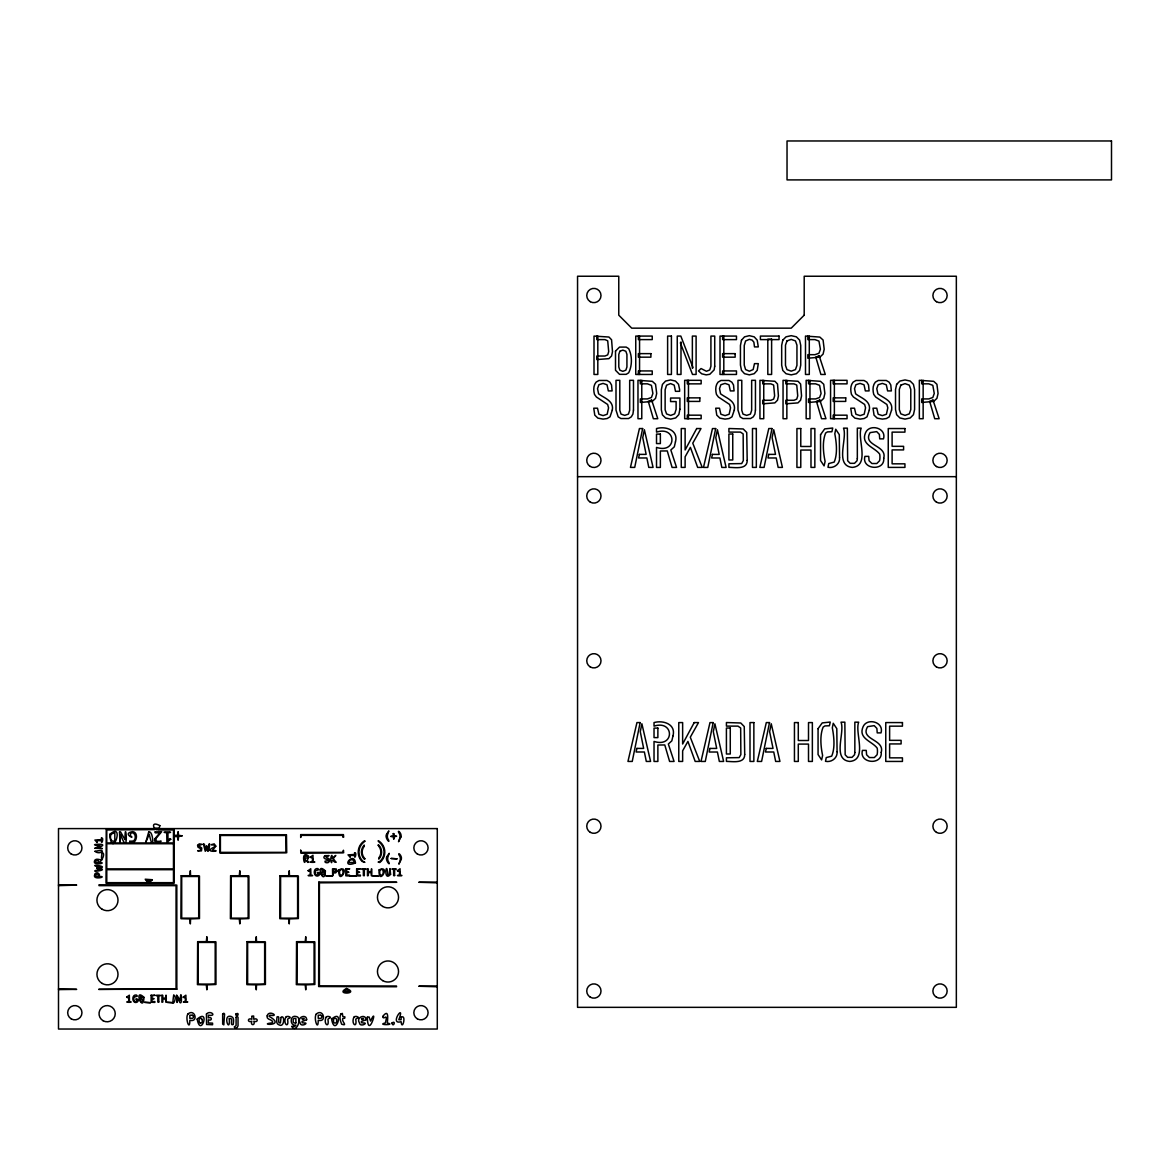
<?xml version="1.0" encoding="UTF-8"?>
<svg xmlns="http://www.w3.org/2000/svg" width="1170" height="1170" viewBox="0 0 1170 1170"><rect width="100%" height="100%" fill="white"/><g stroke="black" fill="none" stroke-linecap="round" stroke-linejoin="round"><path stroke-width="1.5" d="M58.5 884.886L76.679 885.105L58.5 885.631M437.287 986.003L418.787 986.251L437.287 986.763M58.5 989.601L76.679 989.367L58.5 988.825M577.556 476.673L956.343 476.673M155.201 828.272L158.038 828.272M437.287 882.078L418.787 882.282L437.287 882.823M192.333 1015.18L189.833 1015.18L189.833 1018.339L192.333 1018.339A1.55 1.55 0 0 0 193.445 1017.227A1.726 1.726 0 0 0 193.152 1015.706M320.726 1015.18L318.225 1015.18L318.225 1018.339L320.726 1018.339A1.55 1.55 0 0 0 321.838 1017.227A1.726 1.726 0 0 0 321.545 1015.706M923.145 380.294L923.145 418.714L919.342 418.714L919.342 380.294L933.675 381.318L936.921 384.272L938.062 393.486L936.921 398.356L933.675 401.412L921.697 402.465L921.697 398.926L928.79 398.926L932.812 397.507L934.26 393.486L932.812 385.339L928.79 383.833L921.697 383.833L921.697 380.294M834.371 380.323L834.371 418.714M833.186 380.323L833.186 383.862L847.051 383.862L847.051 380.323L830.568 380.323L830.568 418.714L847.051 418.714L847.051 415.174L833.186 415.174L833.186 418.714M809.962 380.294L809.962 418.714L806.159 418.714L806.159 380.294L820.492 381.318L823.738 384.272L824.879 393.486L823.738 398.356L820.492 401.412L808.499 402.465L808.499 398.926L815.607 398.926L819.614 397.507L821.077 393.486L819.614 385.339L815.607 383.833L808.499 383.833L808.499 380.294M809.289 336.053L809.289 374.459L805.486 374.459L805.486 336.053L819.834 337.077L823.08 340.031L824.206 349.245L823.08 354.115L819.834 357.172L807.841 358.225L807.841 354.685L814.949 354.685L818.956 353.267L820.404 349.245L818.956 341.099L814.949 339.592L807.841 339.592L807.841 336.053M786.854 380.323L786.854 418.714L783.052 418.714L783.052 380.323L797.998 381.274L800.602 384.009L801.538 395.928L800.602 400.198L797.969 402.889L785.816 403.811L785.816 400.272L794.006 400.272L796.755 399.116L797.735 395.869L796.755 385.047L794.006 383.862L785.816 383.862L785.816 380.323M763.747 380.323L763.747 418.714L759.944 418.714L759.944 380.323L774.891 381.274L777.509 384.009L778.43 395.928L777.509 400.198L774.862 402.889L762.723 403.811L762.723 400.272L770.898 400.272L773.648 399.116L774.628 395.869L773.648 385.047L770.898 383.862L762.723 383.862L762.723 380.323M723.806 336.082L723.806 374.459M722.621 336.082L722.621 339.607L736.471 339.607L736.471 336.082L720.003 336.082L720.003 374.459L736.471 374.459L736.471 370.934L722.621 370.934L722.621 374.459M688.472 380.323L688.472 418.714M687.287 380.323L687.287 383.862L701.152 383.862L701.152 380.323L684.669 380.323L684.669 418.714L701.152 418.714L701.152 415.174L687.287 415.174L687.287 418.714M641.774 380.294L641.774 418.714L637.972 418.714L637.972 380.294L652.304 381.318L655.551 384.272L656.692 393.486L655.551 398.356L652.304 401.412L640.326 402.465L640.326 398.926L647.419 398.926L651.441 397.507L652.889 393.486L651.441 385.339L647.419 383.833L640.326 383.833L640.326 380.294M639.551 336.082L639.551 374.459M638.367 336.082L638.367 339.607L652.231 339.607L652.231 336.082L635.749 336.082L635.749 374.459L652.231 374.459L652.231 370.934L638.367 370.934L638.367 374.459M597.811 336.082L597.811 374.459L594.009 374.459L594.009 336.082L608.956 337.033L611.574 339.768L612.495 351.687L611.574 355.958L608.927 358.649L596.788 359.57L596.788 356.031L604.963 356.031L607.713 354.876L608.692 351.629L607.713 340.806L604.963 339.607L596.788 339.607L596.788 336.082M202.249 1019.538L202.249 1021.863A1.55 1.55 0 0 1 201.723 1022.682A1.726 1.726 0 0 1 200.216 1022.975M199.105 1021.863L199.105 1019.538A1.55 1.55 0 0 1 200.216 1018.426A1.726 1.726 0 0 1 201.138 1018.426M200.977 1018.426A1.55 1.55 0 0 1 202.088 1019.538M200.377 1022.975A1.55 1.55 0 0 1 199.266 1021.863M192.333 1015.341A1.55 1.55 0 0 1 193.152 1015.867M320.726 1015.341A1.55 1.55 0 0 1 321.545 1015.867M174.301 836.55L174.023 883.408L106.017 883.204L106.236 829.223L155.025 829.428L106.777 829.969L106.777 842.956L173.482 842.956L173.482 829.969L158.55 829.969L158.403 829.223L174.023 829.223L174.257 835.336L177.401 835.336L178.132 831.636L178.615 835.336L182.315 835.819L178.615 836.55L178.132 840.235L177.401 836.55L174.301 836.55M798.291 722.577L798.291 740.508L808.499 740.508L808.514 722.577L812.36 722.577L812.36 761.436L808.514 761.436L808.499 744.091L798.291 744.091L798.291 761.436L794.445 761.436L794.445 722.577L798.291 722.577M800.777 428.542L800.777 446.487L810.985 446.487L810.985 428.542L814.846 428.542L814.846 467.4L810.985 467.4L810.985 450.055L800.777 450.055L800.777 467.4L796.931 467.4L796.931 428.542L800.777 428.542M229.291 1018.719C230.271 1034.938 221.817 1013.688 231.221 1016.496C234.614 1017.373 233.43 1022.083 233.239 1024.481C229.218 1026.412 233.824 1017.622 229.876 1018.426L229.291 1018.719M281.049 1017.447L280.405 1022.975C276.456 1023.779 281.063 1014.99 277.041 1016.905C276.851 1019.319 275.652 1024.028 279.06 1024.891C284.924 1028.064 284.719 1013.746 281.049 1017.447M367.292 1017.213C368.111 1041.388 378.875 1003.187 370.554 1021.044L369.077 1016.949L367.292 1017.213M136.817 999.706L136.729 1001.257A1.945 1.945 0 0 1 134.784 1001.257L134.053 1000.277A4.022 4.022 0 0 1 134.053 997.22L137.373 996.109L136.466 995.026C130.981 994.047 132.137 1004.913 137.343 1002.032C141.19 998.405 132.956 998.478 136.817 999.706M318.24 873.259L318.152 874.824A1.945 1.945 0 0 1 316.207 874.824L315.476 873.844A4.022 4.022 0 0 1 315.476 870.772L318.796 869.676L317.889 868.593C312.405 867.613 313.56 878.465 318.752 875.584C322.788 871.811 314.364 872.045 318.24 873.259M364.879 841.142L364.002 842.034A12.548 12.548 0 0 0 363.066 861.383L364.864 862.363L362.013 861.398A13.309 13.309 0 0 1 364.294 840.923L364.879 841.142M203.448 844.17L205.276 851.292L206.68 848.089C208.918 860.33 211.229 832.806 207.894 848.835L206.651 845.705L205.481 848.835L204.34 844.14L203.448 844.17M883.716 458.289C885.032 471.525 861.281 469.609 864.922 456.373L868.725 456.373L869.076 460.746L871.899 463.525L876.813 463.525L879.562 460.746A16.95 16.95 0 0 0 879.679 454.121C874.575 447.174 860.447 444.615 865.537 432.783C869.412 423.408 886.816 427.796 883.496 438.867L879.708 438.867L879.372 434.406L876.71 431.628L870.129 432.608C862.056 446.033 887.43 444.966 883.716 458.289M881.229 752.325C882.546 765.546 858.795 763.644 862.436 750.394L866.239 750.394L866.59 754.767L869.427 757.56L874.326 757.56L877.091 754.767A16.95 16.95 0 0 0 877.193 748.142C872.089 741.195 857.961 738.636 863.05 726.819C866.926 717.444 884.344 721.817 881.01 732.888L877.222 732.888L876.886 728.427L874.224 725.649L867.643 726.643C859.57 740.054 884.944 739.001 881.229 752.325M129.68 841.332C135.34 846.919 140.02 832.601 132.649 831.621C121.153 833.581 136.539 839.958 130.411 835.789L130.601 833.23A3.057 3.057 0 0 1 133.643 833.23L134.799 834.766A6.157 6.157 0 0 1 134.799 839.431L133.643 840.967L129.68 841.332M291.754 1026.47C296.551 1033.958 302.474 1017.315 296.361 1016.584C289.604 1014.302 289.604 1026.514 295.878 1025.11A1.55 1.55 0 0 1 294.767 1026.207L291.754 1026.47M306.642 1019.772L302.006 1021.498L302.211 1022.755L304.039 1022.975C309.831 1022.478 300.631 1027.845 300.09 1022.814C296.288 1017.022 306.876 1013.556 306.642 1019.772M365.976 1019.772L361.34 1021.498L361.545 1022.755L363.373 1022.975C369.164 1022.478 359.965 1027.845 359.424 1022.814C355.621 1017.022 366.21 1013.556 365.976 1019.772M820.55 434.64L820.55 460.512L824.089 465.894L825.099 461.448C823.27 452.658 822.144 441.456 825.64 433.032L827.468 431.891L831.885 431.745L832.733 428.03L824.704 428.893L820.55 434.64M818.064 728.661L818.064 754.548L821.603 759.915L822.612 755.469C820.784 746.679 819.658 735.477 823.154 727.067L824.982 725.912L829.398 725.766L830.247 722.051L822.217 722.914L818.064 728.661M187.902 1014.024C184.904 1018.017 189.876 1032.218 189.833 1020.284C198.929 1022.653 194.863 1008.028 187.902 1014.024M197.174 1019.114C200.64 1038.433 210.702 1007.428 197.174 1019.114M206.446 1014.024L206.593 1024.481L212.574 1024.759L212.574 1023.136L208.377 1022.975L208.377 1019.816C212.355 1021.585 212.355 1016.101 208.377 1017.871L208.377 1015.18C217.518 1016.715 210.615 1009.622 206.446 1014.024M222.666 1014.024L222.666 1024.13L223.806 1024.891L224.581 1014.024L223.806 1013.249L222.666 1014.024M236.106 1017.256L236.091 1025.563L234.249 1026.997L235.214 1028.167L237.203 1027.494L238.036 1025.797L238.022 1017.256L237.247 1016.496L236.106 1017.256M251.872 1016.335L251.842 1019.26C247.28 1017.227 247.28 1023.253 251.842 1021.205C249.81 1025.783 255.835 1025.783 253.802 1021.205C258.365 1023.253 258.365 1017.227 253.802 1019.26L253.627 1015.984L251.872 1016.335M267.169 1015.867C266.102 1020.05 272.098 1019.114 272.712 1021.863A1.55 1.55 0 0 1 271.601 1022.975C256.756 1024.496 287.411 1026.909 269.085 1016.291A1.55 1.55 0 0 1 270.197 1015.18C280.2 1017.169 268.764 1009.286 267.169 1015.867M285.699 1017.256C282.701 1024.159 289.224 1028.869 287.63 1019.538A1.55 1.55 0 0 1 288.741 1018.426C293.129 1017.447 286.708 1015.136 285.699 1017.256M325.041 855.665C319.176 860.447 338.32 859.672 325.114 861.105C323.885 862.817 328.375 863.475 329.048 861.793C331.797 857.61 325.07 858.487 325.962 856.191L329.092 855.621L325.041 855.665M316.295 1014.024C313.297 1018.017 318.269 1032.218 318.225 1020.284C327.322 1022.653 323.271 1008.028 316.295 1014.024M326.035 1017.256C323.022 1024.159 329.56 1028.869 327.966 1019.538A1.55 1.55 0 0 1 329.077 1018.426C333.465 1017.447 327.03 1015.136 326.035 1017.256M331.593 1019.114C335.059 1038.433 345.135 1007.428 331.593 1019.114M340.865 1014.024C339.3 1017.505 340.002 1019.933 341.684 1024.247C348.353 1026.265 341.201 1021.527 342.795 1018.426L344.682 1018.266L344.945 1016.905L342.795 1016.481L342.357 1013.395L340.865 1014.024M353.837 1017.256C350.839 1024.159 357.362 1028.869 355.768 1019.538A1.55 1.55 0 0 1 356.879 1018.426C361.267 1017.447 354.846 1015.136 353.837 1017.256M401.12 1017.256L401.105 1019.728L398.794 1019.728C405.946 1001.359 388.367 1025.461 401.105 1021.673C402.041 1031.984 406.911 1013.746 401.12 1017.256M839.563 457.616C840.192 463.964 833.947 468.6 827.98 467.269L828.74 463.554L834.195 462.106C837.735 453.711 836.448 442.596 834.81 433.792L835.731 429.244L839.285 434.64L839.563 457.616M837.077 751.652C837.705 757.999 831.475 762.635 825.494 761.304L826.254 757.59L831.709 756.142C835.248 747.732 833.961 736.632 832.323 727.828L833.245 723.279L836.799 728.661L837.077 751.652M747.191 460.395C747.367 469.945 734.745 467.342 728.91 467.371L728.91 463.788L741.678 463.583L743.33 460.6L743.155 433.924L740.449 432.096L728.91 432.096L728.91 428.512L743.228 428.966L746.738 432.52L747.191 460.395M744.705 754.416C744.895 763.966 732.259 761.377 726.424 761.392L726.424 757.809L739.191 757.604L740.859 754.635L740.668 727.945L737.963 726.117L726.424 726.117L726.424 722.534L740.742 722.987L744.252 726.555L744.705 754.416M675.456 441.909L674.315 446.823L670.834 450.011L676.553 467.43L672.092 467.43L667.266 450.933L660.363 450.991L660.363 467.43L656.516 467.43L656.516 447.408C677.254 454.121 676.86 425.514 656.516 432.125L656.516 428.542C665.759 425.924 678.673 430.165 675.456 441.909M672.969 735.93L671.829 740.844L668.348 744.032L674.066 761.451L669.606 761.451L664.779 744.954L657.876 745.027L657.876 761.451L654.03 761.451L654.03 741.429C674.768 748.156 674.373 719.535 654.03 726.146L654.03 722.577C663.288 719.945 676.187 724.201 672.969 735.93M96.774 868.111L99.874 869.485C83.831 872.82 111.369 870.495 99.128 868.272C111.369 866.034 83.86 863.738 99.874 867.058L96.774 868.111M633.482 410.1L632.926 414.048L631.288 416.856L628.568 418.538L620.89 418.538L618.169 416.856L616.005 410.1L616.005 380.323L619.808 380.323L619.808 410.29L621.021 414.107L624.721 415.379L628.436 414.107L629.679 410.29L629.679 380.323L633.482 380.323L633.482 410.1M755.454 410.1L754.913 414.048L753.275 416.856L750.54 418.538L742.862 418.538L740.142 416.856L737.977 410.1L737.977 380.323L741.78 380.323L741.78 410.29L742.994 414.107L746.694 415.379L750.423 414.107L751.652 410.29L751.652 380.323L755.454 380.323L755.454 410.1M857.332 458.479L857.025 460.746L854.524 463.32L850.137 463.32L847.65 460.746L847.343 428.147L843.497 428.147C847.694 438.384 834.312 465.762 852.316 467.4C870.348 465.806 856.996 438.399 861.178 428.147L857.332 428.147L857.332 458.479M854.846 752.515L854.539 754.767L852.038 757.341L847.65 757.341L845.164 754.767L844.857 722.168L841.011 722.168C845.208 732.42 831.826 759.783 849.83 761.436C867.862 759.827 854.509 732.42 858.692 722.168L854.846 722.168L854.846 752.515M335.892 862.173C333.465 863.124 332.221 856.645 331.607 862.67C329.311 860.74 332.353 850.444 332.192 858.239L335.805 855.445L333.274 858.531L335.892 862.173M612.305 410.1L610.009 416.856L607.128 418.538L603.091 419.109L597.885 418.129L594.769 415.116L593.746 408.198L597.49 408.198L598.894 414.238L603.091 415.613L607.186 414.238L608.561 407.833L607.639 404.469L596.437 397.025L594.492 394.422C593.424 390.356 593.234 385.515 596.1 382.137L598.996 380.469L607.025 380.484L609.848 382.166L611.53 384.974L612.1 390.912L608.341 390.912L607.025 384.784L603.062 383.409L598.894 384.725L597.519 388.63L598.601 393.837C604.305 398.151 614.118 400.842 612.305 410.1M734.292 410.1L731.981 416.856L729.115 418.538L725.078 419.109L719.872 418.129L716.757 415.116L715.718 408.198L719.477 408.198L720.866 414.238L725.078 415.613L729.159 414.238L730.533 407.833L729.612 404.469L718.424 397.025L716.464 394.422C715.411 390.356 715.206 385.515 718.073 382.137L720.983 380.469L729.012 380.484L731.835 382.166L733.517 384.974L734.073 390.912L730.329 390.912L728.998 384.784L725.049 383.409L720.866 384.725L719.506 388.63L720.588 393.837C726.292 398.151 736.105 400.842 734.292 410.1M869.31 410.1L867.014 416.856L864.133 418.538L860.096 419.109L854.89 418.129L851.775 415.116L850.751 408.198L854.495 408.198L855.899 414.238L860.096 415.613L864.191 414.238L865.551 407.833L864.63 404.469L853.442 397.025L851.482 394.422C850.429 390.356 850.224 385.515 853.091 382.137L856.001 380.469L864.03 380.484L866.853 382.166L868.535 384.974L869.091 390.912L865.347 390.912L864.03 384.784L860.067 383.409L855.899 384.725L854.524 388.63L855.606 393.837C861.31 398.151 871.123 400.842 869.31 410.1M891.569 410.1L889.273 416.856L886.392 418.538L882.356 419.109L877.149 418.129L874.034 415.116L873.01 408.198L876.754 408.198L878.158 414.238L882.356 415.613L886.436 414.238L887.811 407.833L886.889 404.469L875.701 397.025L873.741 394.422C872.688 390.356 872.484 385.515 875.35 382.137L878.26 380.469L886.29 380.484L889.112 382.166L890.794 384.974L891.35 390.912L887.606 390.912L886.29 384.784L882.326 383.409L878.158 384.725L876.783 388.63L877.866 393.837C883.569 398.151 893.383 400.842 891.569 410.1M714.724 366.225L714.153 369.881L709.795 374.298L706.168 374.868L701.751 373.83L698.49 370.934L701.049 368.55L706.431 371.27L709.751 369.954L710.921 366.195L710.921 336.082L714.724 336.082L714.724 366.225M615.508 351.102L615.508 370.261L619.544 374.341L626.199 374.341L628.67 372.806C632.283 365.8 632.312 355.636 628.67 348.645L626.199 347.095L619.544 347.095L615.508 351.102M154.718 838.992C153.08 845.866 165.789 839.709 159.325 841.362L157.292 841.362A1.96 1.96 0 0 1 155.902 839.972L156.297 838.115L161.665 831.724L154.791 831.885L155.303 832.835L159.851 832.835L154.718 838.992M102.36 859.306L99.26 862.539C109.219 862.524 90.061 866.911 95.253 859.716C97.914 858.18 100.21 860.769 102.36 859.306M308.748 862.056L307.929 862.422L305.048 859.467C305.297 869.076 300.485 851.716 307.125 855.094C311.746 857.025 304.507 860.038 308.748 862.056M364.894 858.795L364.221 859.116A10.12 10.12 0 0 1 364.221 845.076L364.294 846.129A9.375 9.375 0 0 0 364.294 858.063L364.894 858.795M378.173 845.149L378.744 846.129A9.375 9.375 0 0 1 378.744 858.063L378.802 859.116A10.12 10.12 0 0 0 378.802 845.076L378.173 845.149M386.714 834.064C383.848 837.661 391.891 845.705 387.665 838.363A6.684 6.684 0 0 1 387.665 834.283L388.835 830.905L386.714 834.064M387.051 856.484C384.184 860.082 392.213 868.111 388.001 860.769A6.684 6.684 0 0 1 388.001 856.703L389.171 853.31L387.051 856.484M400.974 836.93L398.531 841.742L399.701 838.363A6.684 6.684 0 0 0 399.701 834.283C395.694 827.994 402.261 832.981 400.974 836.93M401.295 859.35L398.868 864.162L400.038 860.769A6.684 6.684 0 0 0 400.038 856.703C396.03 850.414 402.582 855.387 401.295 859.35M741.487 340.192L740.434 345.53L740.434 365.04L741.487 370.349L744.529 373.698L749.356 374.868L754.197 373.698L757.224 370.349L758.292 363.636L754.489 363.636L753.144 369.574L749.356 371.197L745.582 369.574L744.237 365.04L744.237 345.53L745.582 340.967L749.356 339.344L752.134 340.09L753.875 342.181L754.489 346.905L758.292 346.905L757.224 340.192L754.197 336.843L749.356 335.673L744.529 336.843L741.487 340.192M679.916 409.222L678.834 414.589L675.704 417.939L670.702 419.109L665.613 418.026L662.425 414.853L661.342 409.807L661.342 389.771L662.425 384.433L665.554 381.084L670.556 379.928L675.441 381.054L678.527 384.301L679.609 389.478L679.609 391.321L675.485 391.321L674.198 385.12L670.556 383.584L666.564 385.208L665.13 389.771L665.13 409.807L666.593 413.961L670.702 415.438L674.695 413.844L676.114 409.339L676.114 401.573L670.571 401.573L670.571 398.034L679.916 398.034L679.916 409.222M642.637 428.542L634.725 467.4L630.454 467.4L639.434 428.542L642.637 428.542M639.346 454.384L638.615 457.967L646.864 457.967L648.78 467.4L653.065 467.4L644.363 429.741L642.754 437.638L646.132 454.384L639.346 454.384M640.151 722.577L632.239 761.436L627.968 761.436L636.948 722.577L640.151 722.577M636.86 748.405L636.129 751.988L644.377 752.003L646.293 761.436L650.578 761.436L641.877 723.762L640.268 731.659L643.646 748.42L636.86 748.405M715.674 428.571L707.762 467.43L703.492 467.43L712.471 428.571L715.674 428.571M712.384 454.399L711.667 457.982L719.901 457.997L721.832 467.43L726.102 467.43L717.4 429.756L715.791 437.653L719.184 454.413L712.384 454.399M771.995 428.542L764.083 467.4L759.813 467.4L768.792 428.542L771.995 428.542M713.188 722.592L705.276 761.451L701.005 761.451L709.985 722.592L713.188 722.592M768.705 454.384L767.988 457.967L776.222 457.967L778.152 467.4L782.423 467.4L773.721 429.741L772.112 437.624L775.505 454.384L768.705 454.384M709.897 748.434L709.181 752.018L717.415 752.018L719.345 761.451L723.616 761.451L714.914 723.791L713.305 731.689L716.698 748.434L709.897 748.434M769.509 722.577L761.597 761.436L757.326 761.436L766.306 722.577L769.509 722.577M766.218 748.405L765.502 751.988L773.736 752.003L775.666 761.436L779.937 761.436L771.235 723.762L769.626 731.659L773.019 748.42L766.218 748.405M782.788 340.119L781.677 345.34L781.677 365.201L782.788 370.451L786.064 373.727L791.212 374.868L796.36 373.727L799.607 370.451L800.733 365.201L800.733 345.34L799.607 340.119L796.36 336.814L791.212 335.673L786.064 336.814L782.788 340.119M896.63 384.36L895.518 389.581L895.518 409.441L896.63 414.692L899.906 417.968L905.053 419.109L910.202 417.968L913.448 414.692L914.589 409.441L914.589 389.581L913.448 384.36L910.202 381.054L905.053 379.928L899.906 381.054L896.63 384.36M119.501 832.031L119.954 842.561L120.685 834.517C129.899 861.442 124.941 813.72 125.029 839.68L120.525 831.826L119.501 832.031M176.728 995.29L177.079 1002.471L177.65 997.337C183.748 1015.18 180.692 982.303 180.385 1000.16L176.728 995.29M94.945 874.239C91.275 880.952 108.956 876.33 99.26 876.447C100.678 873.493 96.072 871.065 94.945 874.239M143.968 997.352C143.237 1014.273 133.044 986.924 143.968 997.352M197.598 845.354L197.993 847.153L201.255 849.084L200.392 850.341L197.642 850.824L201.474 850.868L201.781 848.016L198.52 845.691L202.132 844.345L199.266 843.848L197.598 845.354M325.392 870.919C324.456 888.176 314.145 860.476 325.392 870.919M337.135 871.226L335.629 872.893L333.421 872.952L332.66 875.964L332.529 868.798L336.243 868.944L337.135 871.226M390.59 874.312C382.707 883.174 386.802 856.879 387.753 875.072A1.638 1.638 0 0 0 389.2 874.838L390.005 868.593L390.59 874.312M338.949 869.88C337.852 887.196 351.351 864.25 338.949 869.88M379.124 869.88C378.027 887.196 391.511 864.25 379.124 869.88M109.746 834.4C112.013 860.579 125.263 820.755 109.746 834.4M94.945 848.279L102.346 848.586L97.212 848.016C115.055 841.917 82.178 844.974 100.035 845.281L94.945 848.279M101.468 838.027L101.38 839.665L94.902 840.06L97.168 842.488L96.861 840.645L101.38 840.645C101.395 846.173 104.262 836.989 101.468 838.027M102.082 852.857C99.494 866.707 106.528 852.389 102.082 852.857M151.12 995.231L151.12 1002.266L154.879 1002.397L154.879 1001.593L152.012 1001.505L152.012 999.078L154.162 998.683L152.012 998.112L152.012 995.992L155.01 995.231L151.12 995.231M158.798 1001.988L157.833 1002.09L157.833 995.992C151.369 994.968 165.277 994.983 158.798 995.992L158.798 1001.988M161.928 995.231L161.928 1002.266L162.82 1001.988L162.82 999.078L165.555 999.078C166.447 1010.661 166.593 987.246 165.555 998.112L162.82 998.112L162.805 995.407L161.928 995.231M173.672 995.231C170.849 1012.386 178.323 995.494 173.672 995.231M345.823 868.798L345.823 875.818L349.581 875.964L349.581 875.145L346.715 875.072L346.715 872.644L348.865 872.25L346.715 871.665L346.715 869.544L349.713 868.798L345.954 868.667M354.568 852.828L354.495 854.466L348.017 854.86L350.283 857.288L349.976 855.445L354.495 855.445C354.51 860.974 357.377 851.789 354.568 852.828M355.461 862.992C338.978 869.193 354.071 850.385 355.461 862.992M356.631 868.798L356.631 875.818L360.404 875.964L360.404 875.145L357.523 875.072L357.523 872.644L359.687 872.25L357.523 871.665L357.523 869.544L360.536 868.798L356.631 868.798M364.323 875.555L363.358 875.643L363.358 869.544C356.879 868.52 370.802 868.535 364.323 869.544L364.323 875.555M367.453 868.798L367.453 875.818L368.345 875.555L368.345 872.644L371.08 872.644C371.972 884.213 372.118 860.813 371.08 871.665L368.345 871.665L368.331 868.974L367.453 868.798M393.281 833.581L393.193 835.833L390.736 836.418L393.193 836.813L393.778 839.27L394.173 836.813L396.63 836.228L394.173 835.833L394.158 833.757L393.281 833.581M394.612 875.555L393.647 875.643L393.632 869.544C387.168 868.52 401.091 868.535 394.612 869.544L394.612 875.555M215.821 846.188L212.501 850.341C224.903 850.897 200.465 853.471 214.607 846.861L214.432 845.047L211.229 844.681L214.198 843.862L215.821 846.188M159.851 825.625C157.511 837.779 146.923 818.737 159.851 825.625M148.692 832.031L145.724 842.488L149.277 834.151C153.87 856.528 154.104 830.056 148.692 832.031M170.732 839.256L166.915 842.4L166.74 832.835C157.087 831.577 177.621 831.592 167.953 832.835L167.953 840.031L169.855 838.641L170.732 839.256M126.682 997.118C127.852 998.507 129.841 996.504 128.481 1001.505C122.06 1002.529 135.895 1002.631 129.446 1001.505L129.329 995.202L126.682 997.118M183.237 997.118C184.392 998.507 186.396 996.504 185.021 1001.505C178.6 1002.573 192.45 1002.514 186.001 1001.505L185.884 995.202L183.237 997.118M310.313 857.186C311.483 858.575 313.472 856.572 312.112 861.573C305.648 862.597 319.542 862.612 313.077 861.573L312.96 855.27L310.313 857.186M308.105 870.685C309.26 872.074 311.264 870.056 309.889 875.072C303.425 876.081 317.333 876.096 310.869 875.072L310.752 868.754L308.105 870.685M349.216 860.784L348.967 862.495L354.495 862.495L353.267 860.052A4.022 4.022 0 0 0 350.196 860.052L349.216 860.784M397.405 870.685C398.575 872.074 400.564 870.056 399.204 875.072C392.74 876.081 406.634 876.096 400.169 875.072L400.052 868.754L397.405 870.685M382.692 1016.511C383.424 1021.015 388.338 1011.626 385.339 1022.975C375.687 1025.154 396.952 1025.154 387.285 1022.975C388.147 1015.589 388.089 1009.505 382.692 1016.511M619.851 351.263L618.798 354.422L618.798 366.97L619.851 370.188L622.835 371.329L625.848 370.188L626.93 366.97L626.93 354.422L625.848 351.263L622.835 350.123L619.851 351.263M786.986 340.909L785.48 345.165L785.48 365.376L786.986 369.632L791.212 371.139L795.439 369.632L796.945 365.376L796.945 345.165L795.439 340.909L791.212 339.402L786.986 340.909M900.827 385.149L899.32 389.405L899.32 409.632L900.827 413.873L905.053 415.379L909.28 413.873L910.786 409.632L910.786 389.405L909.28 385.149L905.053 383.643L900.827 385.149M94.975 851.321C99.669 855.606 109.029 848.396 94.975 851.321M144.627 1002.339L150.447 1002.705L144.627 1002.339M167.178 1002.339L173.014 1002.705L167.178 1002.339M235.784 1014.127C236.472 1019.48 240.596 1011.406 235.916 1013.981M326.05 875.906L331.87 876.271L326.05 875.906M350.152 875.906L355.972 876.271L350.152 875.906M372.703 875.906L378.539 876.271L372.835 875.774M391.146 858.473L396.966 858.824L391.146 858.473M391.994 1022.946C392.901 1028.401 396.63 1019.874 391.994 1022.946M96.086 860.213L95.867 862.539L98.295 862.539L98.075 860.213L96.086 860.213M111.296 833.976L110.916 834.766A6.157 6.157 0 0 0 110.916 839.431L112.057 840.967L114.821 841.362L114.821 832.835L111.296 833.976M96.086 874.122L95.867 876.447L98.295 876.447L98.075 874.122L96.086 874.122M143.003 997.249L140.576 998.112L140.576 995.992L143.003 997.249M143.31 1000.643L140.576 1001.505L140.576 999.078L142.915 999.326L143.31 1000.643M307.783 857.625L305.048 858.487L305.048 856.06L307.359 856.279L307.783 857.625M324.412 870.802L321.984 871.665L321.984 869.544L324.412 870.802M324.719 874.209L321.984 875.072L321.984 872.644L324.324 872.893L324.719 874.209M336.156 871.109L333.421 871.972L333.421 869.544L335.746 869.778L336.156 871.109M302.211 1018.646C301.918 1021.132 306.993 1017.271 302.211 1018.646M361.545 1018.646C361.252 1021.132 366.327 1017.271 361.545 1018.646M696.691 428.542L685.123 449.967L685.123 428.542L681.262 428.542L681.262 467.4L685.123 467.4L685.123 456.797L690.402 447.393L697.671 467.4L702.219 467.4L692.772 443.181L700.991 428.542L696.691 428.542M694.205 722.577L682.636 744.003L682.636 722.577L678.775 722.577L678.775 761.436L682.636 761.436L682.636 750.833L687.916 741.414L695.185 761.436L699.733 761.436L690.285 737.217L698.505 722.577L694.205 722.577M378.276 840.952L379.022 842.034A12.548 12.548 0 0 1 379.957 861.383L378.159 862.071L379.782 862.524A13.309 13.309 0 0 0 378.729 840.923L378.276 840.952M181.16 875.745L180.955 918.699L189.818 918.933L190.344 923.905L190.593 918.933L199.485 918.552L199.456 875.964L190.593 875.716L190.344 870.743L189.818 875.716L181.16 875.745M219.858 834.736L220.004 853.135L286.723 852.755L286.474 834.736L219.858 834.736M230.607 875.745L230.402 918.699L239.265 918.933L239.806 923.905L240.04 918.933L248.932 918.552L248.903 875.964L240.04 875.716L239.806 870.743L239.265 875.716L230.607 875.745M197.642 941.674L197.438 984.628L206.3 984.862L206.841 989.835L207.075 984.862L215.967 984.482L215.938 941.894L207.075 941.645L206.841 936.687L206.3 941.645L197.642 941.674M176.845 989.206L98.675 989.367L176.056 988.825L176.056 885.646L99.04 885.646L98.88 884.886L176.816 885.105L176.845 989.206M300.69 834.619L300.69 837.471L301.231 835.365L342.898 835.365L342.927 837.267L343.673 837.12L343.439 834.619L300.69 834.619M280.054 875.745L279.849 918.699L288.712 918.933L289.253 923.905L289.487 918.933L298.379 918.552L298.35 875.964L289.487 875.716L289.253 870.743L288.712 875.716L280.054 875.745M300.69 850.254L300.851 853.149L343.673 852.755L343.439 850.254L342.898 852.374L301.231 852.374L300.69 850.254M247.089 941.674L246.885 984.628L255.747 984.862L256.288 989.835L256.522 984.862L265.414 984.482L265.385 941.894L256.522 941.645L256.288 936.687L255.747 941.645L247.089 941.674M318.869 882.078L318.649 986.544L396.586 986.749L396.44 986.003L319.41 986.003L319.41 882.823L396.791 882.282L318.869 882.078M296.551 941.674L296.332 984.628L305.195 984.862L305.736 989.835L305.97 984.862L314.862 984.482L314.832 941.894L305.97 941.645L305.736 936.687L305.195 941.645L296.551 941.674M680.998 342.225L680.37 342.912L692.494 374.444L696.106 374.444L696.106 336.082L692.362 336.082L692.362 368.287L692.991 367.599L680.823 336.082L677.254 336.082L677.254 374.444L680.998 374.444L680.998 342.225M152.334 879.723L149.424 882.663L173.482 882.663L173.482 869.69L106.777 869.69L106.777 882.663L147.932 882.663L145.226 879.211L152.334 879.723M346.51 988.504C333.889 995.056 360.462 994.047 346.51 988.504M151.032 879.957L148.678 882.312L146.323 879.957L151.032 879.957M804.199 315.169L791.227 328.156L631.741 328.156L618.769 315.169L618.769 276.237L577.556 276.237L577.556 1007.341L956.343 1007.341L956.343 276.237L804.199 276.237L804.199 315.169M340.338 869.778L339.87 870.246A6.391 6.391 0 0 0 339.87 874.385L340.338 874.838A1.638 1.638 0 0 0 342.225 874.838L342.693 874.385A6.391 6.391 0 0 0 342.693 870.246L342.225 869.778A1.638 1.638 0 0 0 340.338 869.778M380.499 869.778L380.045 870.246A6.391 6.391 0 0 0 380.045 874.385L380.499 874.838A1.638 1.638 0 0 0 382.4 874.838L382.868 874.385A6.391 6.391 0 0 0 382.868 870.246L382.4 869.778A1.638 1.638 0 0 0 380.499 869.778M346.788 989.337L344.433 991.692L349.143 991.692L346.788 989.337M295.878 1022.872L294.299 1022.975A1.55 1.55 0 0 1 293.202 1021.863L293.202 1019.538A1.55 1.55 0 0 1 294.299 1018.426L295.878 1018.514L295.878 1022.872M651.646 400.067L648.268 401.281L653.357 418.714L657.774 418.714L651.646 400.067M819.175 355.826L815.797 357.04L820.887 374.459L825.289 374.459L819.175 355.826M819.834 400.067L816.455 401.281L821.545 418.714L825.961 418.714L819.834 400.067M933.016 400.067L929.638 401.281L934.728 418.714L939.144 418.714L933.016 400.067M1111.5 140.97L787.03 140.97L787.03 179.902L1111.5 179.902L1111.5 140.97M671.419 336.082L667.617 336.082L667.617 374.459L671.419 374.459L671.419 336.082M779.044 336.082L760.398 336.082L760.398 339.607L779.044 339.607L779.044 336.082M771.615 339.212L767.812 339.212L767.812 374.459L771.615 374.459L771.615 339.212M650.9 353.632L638.367 353.632L638.367 357.172L650.9 357.172L650.9 353.632M735.155 353.632L722.621 353.632L722.621 357.172L735.155 357.172L735.155 353.632M699.835 397.873L687.287 397.873L687.287 401.412L699.835 401.412L699.835 397.873M845.734 397.873L833.186 397.873L833.186 401.412L845.734 401.412L845.734 397.873M756.332 428.542L752.485 428.542L752.485 467.4L756.332 467.4L756.332 428.542M904.936 428.542L888.249 428.542L888.249 467.4L904.936 467.4L904.936 463.832L892.11 463.832L892.11 449.909L903.591 449.909L903.591 446.326L892.11 446.326L892.11 432.125L904.936 432.125L904.936 428.542M660.363 434.085L656.516 434.085L656.516 443.576L660.363 443.576L660.363 434.085M732.742 434.011L728.895 434.011L728.91 459.971L732.756 459.971L732.742 434.011M753.86 722.577L749.999 722.577L749.999 761.436L753.86 761.436L753.86 722.577M902.45 722.577L885.763 722.577L885.763 761.436L902.45 761.436L902.45 757.853L889.624 757.853L889.624 743.93L901.105 743.93L901.105 740.347L889.624 740.347L889.624 726.16L902.45 726.16L902.45 722.577M657.876 728.106L654.03 728.106L654.03 737.612L657.876 737.612L657.876 728.106M730.27 728.033L726.409 728.033L726.424 753.992L730.27 753.992L730.27 728.033M437.287 828.594L58.5 828.594L58.5 1029.03L437.287 1029.03L437.287 828.594M285.933 835.482L220.399 835.482L220.399 852.36L285.933 852.36L285.933 835.482M173.482 843.731L106.777 843.731L106.777 868.915L173.482 868.915L173.482 843.731M198.71 876.491L181.701 876.491L181.701 918.157L198.71 918.157L198.71 876.491M248.157 876.491L231.148 876.491L231.148 918.157L248.157 918.157L248.157 876.491M297.604 876.491L280.595 876.491L280.595 918.157L297.604 918.157L297.604 876.491M215.192 942.435L198.183 942.435L198.183 984.087L215.192 984.087L215.192 942.435M264.639 942.435L247.63 942.435L247.63 984.087L264.639 984.087L264.639 942.435M314.086 942.435L297.078 942.435L297.078 984.087L314.086 984.087L314.086 942.435M336.667 1021.863L336.667 1019.538A1.55 1.55 0 0 0 335.571 1018.426A1.726 1.726 0 0 0 334.635 1018.426A1.55 1.55 0 0 0 333.523 1019.538L333.523 1021.863A1.55 1.55 0 0 0 334.635 1022.975A1.726 1.726 0 0 0 336.141 1022.682A1.55 1.55 0 0 0 336.667 1021.863M417.397 854.056A7.137 7.137 0 0 0 428.103 847.884A7.137 7.137 0 0 0 417.397 841.698A7.137 7.137 0 0 0 417.397 854.056M102.199 909.28A10.545 10.545 0 0 0 118.009 900.139A10.545 10.545 0 0 0 102.199 891.013A10.545 10.545 0 0 0 102.199 909.28M102.199 983.443A10.545 10.545 0 0 0 118.009 974.317A10.545 10.545 0 0 0 102.199 965.192A10.545 10.545 0 0 0 102.199 983.443M417.397 1018.894A7.137 7.137 0 0 0 428.103 1012.708A7.137 7.137 0 0 0 417.397 1006.522A7.137 7.137 0 0 0 417.397 1018.894M382.722 980.635A10.545 10.545 0 0 0 398.546 971.495A10.545 10.545 0 0 0 382.722 962.369A10.545 10.545 0 0 0 382.722 980.635M382.722 906.457A10.545 10.545 0 0 0 398.546 897.331A10.545 10.545 0 0 0 382.722 888.191A10.545 10.545 0 0 0 382.722 906.457M71.253 854.056A7.137 7.137 0 0 0 81.959 847.884A7.137 7.137 0 0 0 71.253 841.698A7.137 7.137 0 0 0 71.253 854.056M71.253 1018.894A7.137 7.137 0 0 0 81.959 1012.708A7.137 7.137 0 0 0 71.253 1006.522A7.137 7.137 0 0 0 71.253 1018.894M103.077 1020.723A8.117 8.117 0 0 0 115.245 1013.703A8.117 8.117 0 0 0 103.077 1006.668A8.117 8.117 0 0 0 103.077 1020.723M936.453 832.367A7.137 7.137 0 0 0 947.159 826.181A7.137 7.137 0 0 0 936.453 820.009A7.137 7.137 0 0 0 936.453 832.367M590.309 997.206A7.137 7.137 0 0 0 601.014 991.019A7.137 7.137 0 0 0 590.309 984.833A7.137 7.137 0 0 0 590.309 997.206M936.453 997.206A7.137 7.137 0 0 0 947.159 991.019A7.137 7.137 0 0 0 936.453 984.833A7.137 7.137 0 0 0 936.453 997.206M590.309 832.367A7.137 7.137 0 0 0 601.014 826.181A7.137 7.137 0 0 0 590.309 820.009A7.137 7.137 0 0 0 590.309 832.367M936.453 502.149A7.137 7.137 0 0 0 947.159 495.963A7.137 7.137 0 0 0 936.453 489.777A7.137 7.137 0 0 0 936.453 502.149M590.309 666.973A7.137 7.137 0 0 0 601.014 660.787A7.137 7.137 0 0 0 590.309 654.615A7.137 7.137 0 0 0 590.309 666.973M936.453 666.973A7.137 7.137 0 0 0 947.159 660.787A7.137 7.137 0 0 0 936.453 654.615A7.137 7.137 0 0 0 936.453 666.973M590.309 502.149A7.137 7.137 0 0 0 601.014 495.963A7.137 7.137 0 0 0 590.309 489.777A7.137 7.137 0 0 0 590.309 502.149M936.453 301.699A7.137 7.137 0 0 0 947.159 295.527A7.137 7.137 0 0 0 936.453 289.341A7.137 7.137 0 0 0 936.453 301.699M936.453 466.537A7.137 7.137 0 0 0 947.159 460.351A7.137 7.137 0 0 0 936.453 454.165A7.137 7.137 0 0 0 936.453 466.537M590.309 301.699A7.137 7.137 0 0 0 601.014 295.527A7.137 7.137 0 0 0 590.309 289.341A7.137 7.137 0 0 0 590.309 301.699M589.914 466.289A7.137 7.137 0 0 0 601 460.819A7.137 7.137 0 0 0 590.718 453.945A7.137 7.137 0 0 0 589.914 466.289"/></g></svg>
